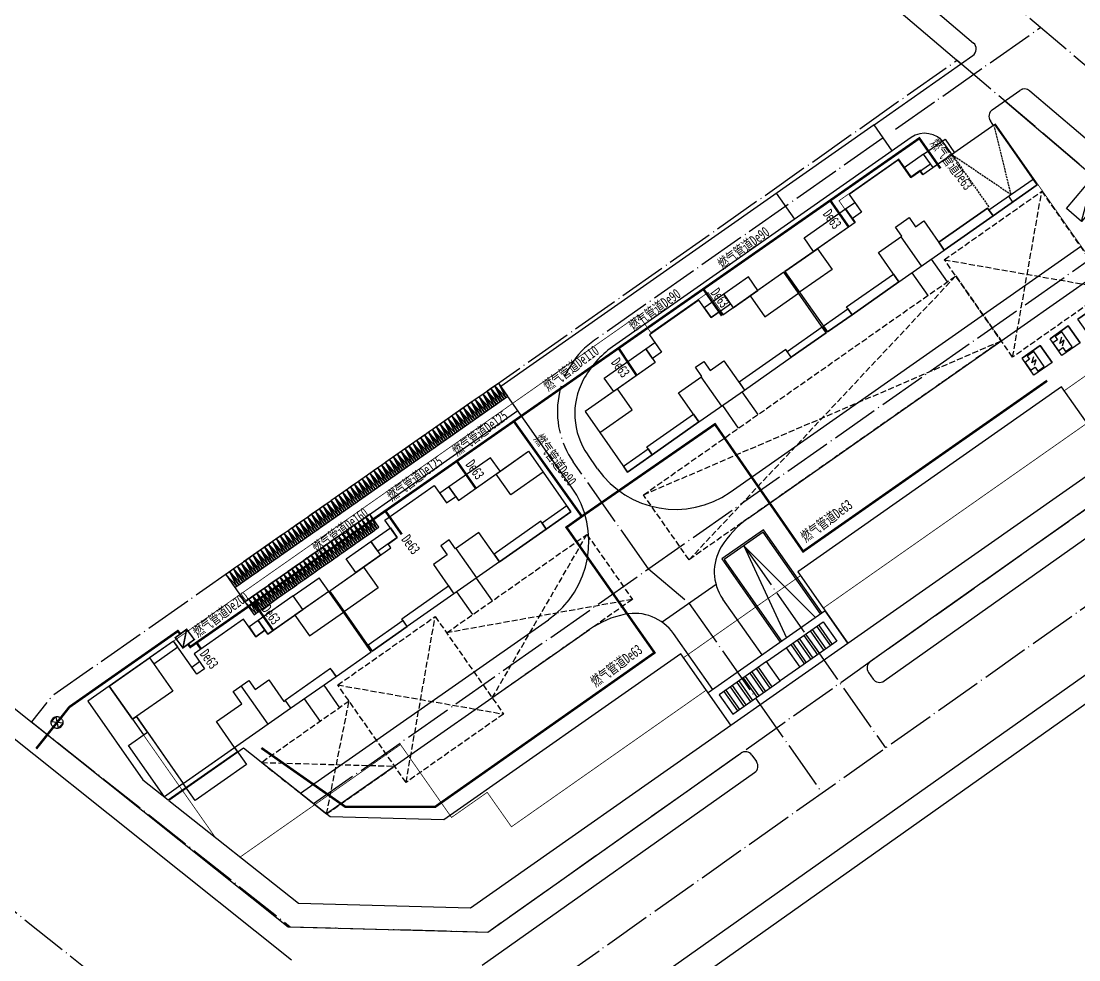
# Model space of a CAD drawing. Extents: x 36524853 to 36525459, y 2743936 to 2747542.
# Drawn here: x 36524922.3 to 36525055.6, y 2745129.2 to 2745247.5 of the extents above; entities that cross this region are included whole.
import ezdxf

# ---------------------------------------------------------------- set-up
doc = ezdxf.new("R2010")
doc.units = 0
doc.header["$LTSCALE"] = 1000
doc.header["$MEASUREMENT"] = 0
for name, pattern in [('CENTER2', [1.125, 0.75, -0.125, 0.125, -0.125]), ('DASH', [0.35, 0.25, -0.1]), ('DASHDOT', [25.4, 12.7, -6.35, 0, -6.35]), ('DOTE', [2.42, 2, -0.2, 0.02, -0.2]), ('PHANTOM2', [1.25, 0.625, -0.125, 0.125, -0.125, 0.125, -0.125])]:
    doc.linetypes.add(name, pattern=pattern)
for name, color, linetype in [('0-扑救场地', 6, 'DASH'), ('0-用地红线', 1, 'DOTE'), ('0-规划地下室', 2, 'Continuous'), ('0-规划建筑', 34, 'Continuous'), ('0-规划车位', 8, 'Continuous'), ('0-规划道路', 4, 'Continuous'), ('0-规划道路中线', 211, 'DASHDOT'), ('燃气', 6, 'Continuous'), ('非机动车', 149, 'Continuous')]:
    doc.layers.add(name, color=color, linetype=linetype)
doc.styles.add('黑体', font='simhei.ttf')

# ---------------------------------------------------------------- blocks, each defined once
blk = doc.blocks.new('A$C693438E4')
at = {"layer": '非机动车', "color": 8}
for p, q in [((-300, 2000), (0, 0)), ((0, 0), (300, 2000))]:
    blk.add_line(p, q, dxfattribs=at)
at = {"layer": '非机动车', "color": 8, "extrusion": (8.2721e-18, -0.000574638, 1), "elevation": 0}
blk.add_lwpolyline([(300, 0), (300, 2000), (-300, 2000), (-300, 0)], close=True, dxfattribs=at)
blk = doc.blocks.new('A$C140B4F17')
at = {"layer": '0-规划车位'}
blk.add_line((-1300, 2650), (1200, -2650), dxfattribs=at)
blk.add_lwpolyline([(-1300, 2650), (1200, 2650), (1200, -2650), (-1300, -2650)], close=True, dxfattribs=at)
blk = doc.blocks.new('分析图底图')
at = {"color": 251, "linetype": 'Continuous', "flags": 128}
for points in [[(35.47, -51.09), (33.98, -48.96), (31.69, -50.57)], [(31.95, -53.56), (30.46, -51.43), (28.17, -53.04)], [(29.64, -52.18), (28.82, -52.75), (29.11, -53.16), (28.54, -53.57), (29.23, -54.55), (29.8, -54.15), (30.14, -54.64), (30.96, -54.06), (29.64, -52.18)], [(29.74, -53.92), (29.95, -53.23), (29.39, -53.62), (29.67, -52.79)], [(28.43, -56.03), (26.94, -53.9), (24.65, -55.51)], [(26.12, -54.65), (25.3, -55.22), (25.59, -55.63), (25.02, -56.03), (25.71, -57.02), (26.28, -56.62), (26.62, -57.11), (27.44, -56.53), (26.12, -54.65)], [(26.22, -56.39), (26.43, -55.7), (25.87, -56.09), (26.15, -55.26)]]:
    blk.add_lwpolyline(points, dxfattribs=at)
for points in [[(35.47, -51.09), (33.18, -52.7), (31.69, -50.57), (33.98, -48.96)], [(31.95, -53.56), (29.66, -55.17), (28.17, -53.04), (30.46, -51.43)], [(28.43, -56.03), (26.14, -57.63), (24.65, -55.51), (26.94, -53.9)]]:
    blk.add_lwpolyline(points, close=True, dxfattribs=at)
at = {"layer": '0-扑救场地', "color": 251, "linetype": 'DASH', "ltscale": 0.003}
for p, q in [((23.46, -55.36), (27.13, -34.46)), ((14.85, -43.08), (35.74, -46.75)), ((-17.32, -80.9), (16.29, -45.12)), ((-23.06, -72.71), (22.03, -53.31)), ((-42.13, -98.3), (-30.19, -77.71)), ((-24.45, -85.9), (-47.87, -90.11)), ((-52.98, -108.96), (-49.31, -88.06)), ((-61.59, -96.67), (-40.7, -100.34)), ((-63, -112.93), (-60.16, -98.72)), ((-71.17, -106.45), (-54.41, -106.91))]:
    blk.add_line(p, q, dxfattribs=at)
for points in [[(27.13, -34.46), (35.74, -46.75), (23.46, -55.36), (14.85, -43.08)], [(-49.31, -88.06), (-40.7, -100.34), (-52.98, -108.96), (-61.59, -96.67)]]:
    blk.add_lwpolyline(points, close=True, dxfattribs=at)
for points in [[(-17.32, -80.9), (-23.06, -72.71), (16.29, -45.12), (22.03, -53.31), (-17.32, -80.9)], [(-47.87, -90.11), (-30.19, -77.71), (-24.45, -85.9), (-42.13, -98.3)], [(-60.16, -98.72), (-71.17, -106.45), (-63, -112.93), (-54.41, -106.91)]]:
    blk.add_lwpolyline(points, dxfattribs=at)
at = {"layer": '0-用地红线', "color": 251, "ltscale": 0.003, "flags": 128}
blk.add_lwpolyline([(39.26, -69.86), (42.29, -39.94), (16.47, -17.96), (-36.19, -55.05), (-97.63, -98.13), (-100.18, -101.32), (-67.6, -127.14), (-42.67, -127.82), (39.26, -69.86)], close=True, dxfattribs=at)
at = {"layer": '0-规划地下室', "color": 251, "linetype": 'DASH', "ltscale": 0.003, "const_width": 0.1}
blk.add_lwpolyline([(38.24, -50.14), (21.3, -25.97), (12.21, -32.35), (11.81, -31.77), (10.67, -32.58), (9.11, -30.37), (1.58, -35.65), (3.53, -38.43), (-12.97, -50.01), (-14.92, -47.22), (-22.13, -52.27), (-23.68, -50.06), (-90.38, -96.83), (-77.07, -115.81), (-73.87, -118.35), (-53.68, -104.19), (-47.25, -113.37), (-42.75, -110.21), (-39.7, -114.55), (-15.14, -97.32), (-18.01, -93.23), (-3.27, -82.9), (-0.4, -86.99), (32.84, -63.68), (29.97, -59.59), (37.84, -54.07)], dxfattribs=at)
at = {"layer": '0-规划建筑', "color": 251}
for p, q in [((22.93, -35.09), (23.45, -35.83)), ((-67.2, -85.46), (-63.93, -83.17)), ((-62.72, -84.89), (-63.93, -83.17)), ((-1.24, -89.28), (0.49, -91.74)), ((-0.99, -89.11), (0.73, -91.57)), ((-2.87, -90.43), (-1.15, -92.89)), ((-2.63, -90.26), (-0.9, -92.72)), ((-2.05, -89.86), (-0.33, -92.32)), ((-1.81, -89.69), (-0.09, -92.14)), ((-4.51, -91.58), (-2.79, -94.04)), ((-4.26, -91.41), (-2.54, -93.87)), ((-3.69, -91.01), (-1.97, -93.46)), ((-3.45, -90.83), (-1.72, -93.29)), ((-8.85, -94.62), (-7.13, -97.08)), ((-8.6, -94.45), (-6.88, -96.91)), ((-10.49, -95.77), (-8.77, -98.23)), ((-10.24, -95.6), (-8.52, -98.06)), ((-9.67, -95.2), (-7.95, -97.65)), ((-9.42, -95.03), (-7.7, -97.48)), ((-73.79, -96.8), (-70.4, -101.63)), ((-12.12, -96.92), (-10.4, -99.38)), ((-11.88, -96.75), (-10.16, -99.2)), ((-11.31, -96.35), (-9.58, -98.8)), ((-11.06, -96.17), (-9.34, -98.63)), ((-12.94, -97.49), (-11.22, -99.95)), ((-12.7, -97.32), (-10.98, -99.78))]:
    blk.add_line(p, q, dxfattribs=at)
for points in [[(14.85, -41.86), (14.85, -41.86), (20.99, -37.55), (20.99, -37.55), (26.56, -33.65), (23.06, -28.65), (23.06, -28.65), (21.22, -26.03), (15.65, -29.93), (15.65, -29.93), (12.13, -32.4), (11.79, -31.91), (11.62, -32.03), (11.62, -32.03), (10.64, -32.72), (9.09, -30.51), (2.87, -34.87), (4.42, -37.08), (3.27, -37.88), (3.62, -38.37), (-1.13, -41.7), (-1.13, -41.7), (-5.23, -44.57), (0.11, -52.19), (3.22, -50.01), (3.22, -50.01), (9.12, -45.87), (9.12, -45.87)], [(13.44, -31.48), (12.24, -29.77), (14.94, -27.87), (16.14, -29.59), (15.65, -29.93), (15.65, -29.93)], [(10.64, -32.72), (13.1, -30.99), (12.24, -29.77), (9.78, -31.49)], [(20.47, -36.81), (26.04, -32.91), (26.56, -33.65), (20.99, -37.55)], [(2.41, -36.65), (3.56, -35.85), (4.42, -37.08), (3.27, -37.88)], [(-2.83, -40.33), (2.41, -36.65), (3.62, -38.37), (-1.62, -42.05)], [(20.99, -37.55), (14.85, -41.86), (14.16, -40.87), (20.3, -36.57)], [(14.85, -41.86), (20.99, -37.55), (20.3, -36.57), (14.16, -40.87)], [(-5.23, -44.57), (-1.13, -41.7), (0.7, -44.32), (-3.39, -47.19)], [(-10.34, -59.51), (-10.34, -59.51), (-4.44, -55.38), (-4.44, -55.38), (-0.02, -52.28), (-3.52, -47.29), (-3.52, -47.29), (-5.36, -44.67), (-13.05, -50.06), (-13.4, -49.57), (-13.56, -49.69), (-13.56, -49.69), (-14.55, -50.38), (-16.1, -48.16), (-22.32, -52.53), (-20.77, -54.74), (-21.91, -55.54), (-21.57, -56.03), (-30.41, -62.23), (-28.58, -64.85), (-28.58, -64.85), (-25.07, -69.85), (-21.96, -67.67), (-21.96, -67.67), (-16.07, -63.53), (-16.07, -63.53)], [(-11.74, -49.14), (-8.63, -46.96), (-9.84, -45.24), (-12.95, -47.42)], [(-7.78, -50.27), (-3.52, -47.29), (-5.36, -44.67), (-9.62, -47.65)], [(2.53, -49.02), (8.43, -44.89), (9.12, -45.87), (3.22, -50.01)], [(-14.55, -50.38), (-12.09, -48.65), (-12.95, -47.42), (-15.41, -49.15)], [(-0.4, -51.45), (2.71, -49.27), (3.22, -50.01), (0.11, -52.19)], [(-4.96, -54.64), (-0.54, -51.54), (-0.02, -52.28), (-4.44, -55.38)], [(-21.57, -56.03), (-26.81, -59.71), (-28.02, -57.99), (-22.78, -54.31)], [(-20.77, -54.74), (-21.91, -55.54), (-22.78, -54.31), (-21.63, -53.51)], [(-10.34, -59.51), (-4.44, -55.38), (-5.13, -54.4), (-11.02, -58.53)], [(-10.34, -59.51), (-4.44, -55.38), (-5.13, -54.4), (-11.02, -58.53)], [(-26.32, -59.36), (-30.41, -62.23), (-28.58, -64.85), (-24.48, -61.98)], [(29.63, -59.1), (-3.62, -82.41), (2.7, -91.41), (35.94, -68.1)], [(-22.65, -66.68), (-16.76, -62.55), (-16.07, -63.53), (-21.96, -67.67)], [(-22.65, -66.68), (-16.76, -62.55), (-16.07, -63.53), (-21.96, -67.67)], [(-46.94, -85.18), (-46.94, -85.18), (-52.83, -89.31), (-52.83, -89.31), (-57.25, -92.41), (-60.75, -87.42), (-60.75, -87.42), (-62.59, -84.8), (-54.89, -79.4), (-55.24, -78.91), (-55.08, -78.79), (-55.08, -78.79), (-54.09, -78.1), (-55.64, -75.89), (-49.42, -71.53), (-47.87, -73.74), (-46.72, -72.94), (-46.38, -73.43), (-37.54, -67.23), (-35.7, -69.85), (-35.7, -69.85), (-32.2, -74.84), (-35.31, -77.02), (-35.31, -77.02), (-41.2, -81.16), (-41.2, -81.16)], [(-41.63, -70.1), (-37.54, -67.23), (-35.7, -69.85), (-39.79, -72.72)], [(-25.59, -69.11), (-22.48, -66.93), (-21.96, -67.67), (-25.07, -69.85)], [(-46.38, -73.43), (-41.14, -69.75), (-42.34, -68.03), (-47.58, -71.71)], [(-47.87, -73.74), (-46.72, -72.94), (-47.58, -71.71), (-48.73, -72.51)], [(-32.71, -74.11), (-35.83, -76.29), (-35.31, -77.02), (-32.2, -74.84)], [(-54.09, -78.1), (-56.55, -79.83), (-57.41, -78.6), (-54.95, -76.88)], [(-36, -76.04), (-41.89, -80.18), (-41.2, -81.16), (-35.31, -77.02)], [(-36, -76.04), (-41.89, -80.18), (-41.2, -81.16), (-35.31, -77.02)], [(-56.2, -80.32), (-59.32, -82.5), (-60.52, -80.78), (-57.41, -78.6)], [(-56.5, -84.43), (-60.75, -87.42), (-62.59, -84.8), (-58.33, -81.81)], [(-67.54, -99.62), (-67.54, -99.62), (-61.8, -95.6), (-61.8, -95.6), (-57.38, -92.5), (-60.88, -87.51), (-60.88, -87.51), (-62.72, -84.89), (-70.42, -90.28), (-70.76, -89.79), (-71.91, -90.6), (-73.46, -88.39), (-79.68, -92.75), (-78.36, -94.63), (-79.34, -95.32), (-82.27, -91.15), (-90.38, -96.83), (-87.45, -101), (-86.96, -100.66), (-81.05, -109.09)], [(-65.14, -90.49), (-60.88, -87.51), (-62.72, -84.89), (-66.98, -87.87)], [(-46.94, -85.18), (-52.83, -89.31), (-53.52, -88.33), (-47.62, -84.19)], [(-46.94, -85.18), (-52.83, -89.31), (-53.52, -88.33), (-47.62, -84.19)], [(-70.42, -90.28), (-66, -87.18), (-67.2, -85.46), (-71.62, -88.56)], [(-71.91, -90.6), (-70.76, -89.79), (-71.62, -88.56), (-72.77, -89.37)], [(-53.35, -88.57), (-57.77, -91.67), (-57.25, -92.41), (-52.83, -89.31)], [(-84.78, -94.01), (-81.76, -91.88), (-82.27, -91.15), (-85.3, -93.27)], [(-82.37, -97.45), (-87.45, -101), (-90.38, -96.83), (-85.3, -93.27)], [(-73.46, -104.63), (-82.86, -111.22), (-66.52, -124.17), (-44.87, -124.76), (-12.04, -101.75), (-18.35, -92.74), (-48.2, -113.67), (-62.56, -113.28)], [(-7.54, -93.71), (-5.08, -91.98), (-3.36, -94.44), (-5.82, -96.16)], [(-78.36, -94.63), (-79.34, -95.32), (-79.98, -94.42), (-78.99, -93.73)], [(-67.54, -99.62), (-61.8, -95.6), (-62.49, -94.62), (-68.22, -98.64)], [(-86.96, -100.66), (-87.45, -101), (-86.07, -102.97), (-85.58, -102.63)], [(-87.96, -104.29), (-85.58, -102.63), (-81.05, -109.09), (-83.42, -110.76)], [(-81.05, -109.09), (-74.58, -104.56), (-73.08, -106.69), (-79.55, -111.22)]]:
    blk.add_lwpolyline(points, close=True, dxfattribs=at)
for points in [[(9.12, -45.87), (6.54, -42.19), (9.48, -40.12), (8.68, -38.98), (10.4, -37.77), (11.2, -38.92), (12.27, -38.17), (14.85, -41.86)], [(11.98, -43.86), (9.4, -40.18)], [(-16.07, -63.53), (-18.65, -59.85), (-15.7, -57.78), (-16.51, -56.64), (-15.44, -55.89), (-14.64, -57.04), (-12.92, -55.83), (-10.34, -59.51)], [(-13.2, -61.52), (-15.78, -57.84)], [(-41.2, -81.16), (-43.79, -77.47), (-46.73, -79.54), (-47.54, -78.39), (-48.6, -79.14), (-47.8, -80.29), (-49.52, -81.49), (-46.94, -85.18)], [(-44.07, -83.17), (-46.65, -79.48)], [(-12.04, -101.75), (2.7, -91.41), (-0.17, -87.32), (-14.91, -97.65)], [(-5.08, -91.98), (-0.42, -88.71), (1.31, -91.17), (-3.36, -94.44)], [(-62.32, -94.87), (-61.8, -95.6), (-57.38, -92.5), (-57.9, -91.77)], [(-7.54, -93.71), (-13.52, -97.9), (-11.79, -100.35), (-5.82, -96.16)], [(-67.54, -99.62), (-61.8, -95.6)], [(-90.38, -96.83), (-93.08, -98.72), (-86.14, -108.62), (-82.94, -111.16), (-74.23, -105.05), (-74.58, -104.56)], [(-74.58, -104.56), (-76.87, -101.28), (-73.68, -99.04), (-74.77, -97.49), (-72.81, -96.11), (-72, -97.26), (-70.28, -96.05), (-68.39, -98.75), (-68.22, -98.64), (-67.54, -99.62)]]:
    blk.add_lwpolyline(points, dxfattribs=at)
at = {"layer": '0-规划道路', "color": 251}
for p, q in [((-23.15, 15.77), (16.97, -18.38)), ((-18.52, 15.77), (18.52, -15.77)), ((5.99, -26.08), (18.45, -17.35)), ((20.9, -24.18), (24.38, -21.74)), ((25.61, -21.79), (45.39, -38.63)), ((5.99, -26.08), (-41.02, -59.04)), ((8.29, -29.36), (5.99, -26.08)), ((21.11, -26.23), (20.65, -25.57)), ((10.66, -27.69), (-26.97, -54.08)), ((15.87, -29.9), (14.84, -28.43)), ((-3.99, -37.97), (-6.29, -34.7)), ((-12.13, -72.37), (32.01, -41.42)), ((13.21, -43), (15.22, -45.87)), ((-9.9, -75.7), (34.31, -44.7)), ((10.76, -44.73), (12.77, -47.59)), ((-32.12, -71.73), (-41.02, -59.04)), ((-10.66, -59.74), (-8.65, -62.61)), ((-74.54, -84.38, 0), (-40.15, -60.27)), ((-73.28, -86.18, 0), (-38.89, -62.07)), ((-13.12, -61.47), (-11.11, -64.33)), ((-28.84, -69.44), (-30.09, -67.65)), ((7.26, -96.17), (43.98, -70.19)), ((-32.12, -71.73), (-32.12, -71.73)), ((-10.43, -79.13), (-5.02, -90.72)), ((-1.38, -88.17), (-10.43, -79.13)), ((-75.69, -82.75, 0), (-73.28, -86.18, 0)), ((-44.15, -83.22), (-42.14, -86.09)), ((-22.51, -134.39), (49.05, -83.75)), ((-46.61, -84.95), (-44.6, -87.81)), ((-13.92, -84.01), (-20.7, -88.77)), ((-19.56, -135.97), (50.78, -86.2)), ((-8.11, -92.89), (-13.05, -85.85)), ((-118.13, -87.02), (-67.84, -127.14)), ((-66.27, -110.33), (-35.05, -88.45)), ((-29.88, -89.71), (-63, -112.93)), ((-14.34, -97.25), (-19.27, -90.21)), ((-118.13, -90.86), (-67.41, -131.32)), ((5.29, -95.11), (5.87, -95.93)), ((-63.36, -96.69), (-61.35, -99.56)), ((-65.82, -98.42), (-63.81, -101.28)), ((-42.67, -127.82), (-10.79, -105.27)), ((-9.4, -105.51), (-8.82, -106.33)), ((-43.39, -132.01), (-9.06, -107.72)), ((-66.27, -110.33), (-63, -112.93)), ((-67.84, -127.14), (-42.67, -127.82))]:
    blk.add_line(p, q, dxfattribs=at)
at = {"layer": '0-规划道路', "color": 251, "linetype": 'DASH', "ltscale": 0.001}
for p, q in [((23.26, -34.86), (21.18, -26.32)), ((15.82, -29.82), (23.26, -34.86)), ((15.87, -29.9), (20.47, -36.45))]:
    blk.add_line(p, q, dxfattribs=at)
at = {"layer": '0-规划道路', "color": 251}
for points in [[(22.48, -23.07), (42.29, -39.94), (39.26, -69.86), (5.53, -93.72)], [(-0.58, -87.6), (-7.93, -77.12), (-13.17, -80.8), (-5.82, -91.28)], [(-0.74, -87.72), (-7.98, -77.4), (-12.89, -80.85), (-5.66, -91.16)]]:
    blk.add_lwpolyline(points, dxfattribs=at)
for centre, radius, start, end in [((17.88, -16.53), 1, 305.0367, 49.5974), ((24.96, -22.56), 1, 49.5974, 125.0367), ((21.47, -25), 1, 125.0367, 215.0367), ((12.38, -30.15), 3, 35.0367, 125.0367), ((-20.08, -63.9), 12, 125.0369, 151.7804), ((-22.72, -62.49), 9, 151.7804, 215.0368), ((-19.02, -62.55), 12, 215.0367, 305.0367), ((-41.94, -78.62), 12, 305.0367, 35.0367), ((-3.02, -85.53), 12, 125.0367, 148.6149), ((-8.14, -82.4), 6, 148.6149, 215.0367), ((-22.99, -99.53), 12, 101.4586, 125.0367), ((-24.19, -93.65), 6, 35.0367, 101.4586), ((6.11, -94.53), 1, 125.2834, 215.0367), ((6.68, -95.35), 1, 215.0367, 305.2834), ((-10.22, -106.09), 1, 35.0367, 125.2834), ((-9.64, -106.91), 1, 305.2834, 35.0367)]:
    blk.add_arc(centre, radius, start, end, dxfattribs=at)
at = {"layer": '0-规划道路中线', "color": 251, "linetype": 'DOTE', "ltscale": 0.003}
for p, q in [((-7.72, 15.77), (77.44, -56.72)), ((8.68, -26.64), (27, -13.79)), ((7.14, -27.72), (-29.22, -53.22)), ((-64.63, -111.63), (33.16, -43.06)), ((-22.44, -82.05), (-31.92, -68.54)), ((-105.07, -184.23), (45, -78.04)), ((-10.43, -79.13), (7.44, -104.62)), ((-22.44, -82.05), (-17.31, -86.39)), ((-17.31, -86.39), (-0.56, -110.28)), ((-118.13, -112.61), (-28.35, -184.23))]:
    blk.add_line(p, q, dxfattribs=at)
blk.add_arc((-22.91, -62.22), 11, 125.0367, 215.0367, dxfattribs=at)
at = {"layer": '0-规划车位', "color": 251, "xscale": 0.001, "yscale": 0.001, "zscale": 0.001, "rotation": 139.5974334411746}
blk.add_blockref('A$C140B4F17', (32.86, -35.39), dxfattribs=at)
at = {"layer": '非机动车', "color": 251, "xscale": 0.001, "yscale": 0.001, "zscale": 0.001, "rotation": 35.03673594298425}
for p in [(-40.4, -60.44), (-41.87, -61.48), (-41.38, -61.13), (-40.89, -60.79), (-43.84, -62.85), (-43.35, -62.51), (-42.86, -62.17), (-42.37, -61.82), (-45.8, -64.23), (-45.31, -63.89), (-44.82, -63.54), (-44.33, -63.2), (-47.77, -65.61), (-47.28, -65.27), (-46.79, -64.92), (-46.3, -64.58), (-49.73, -66.99), (-49.24, -66.64), (-48.75, -66.3), (-48.26, -65.95), (-51.7, -68.37), (-51.21, -68.02), (-50.72, -67.68), (-50.23, -67.33), (-53.66, -69.74, 0), (-53.17, -69.4, 0), (-52.68, -69.05, 0), (-52.19, -68.71), (-55.14, -70.78, 0), (-54.65, -70.43, 0), (-54.16, -70.09, 0), (-57.1, -72.15, 0), (-56.61, -71.81, 0), (-56.12, -71.47, 0), (-55.63, -71.12, 0), (-59.07, -73.53, 0), (-58.58, -73.19, 0), (-58.09, -72.84, 0), (-57.59, -72.5, 0), (-61.03, -74.91, 0), (-60.54, -74.57, 0), (-60.05, -74.22, 0), (-59.56, -73.88, 0), (-63, -76.29, 0), (-62.51, -75.94, 0), (-62.02, -75.6, 0), (-61.53, -75.26, 0), (-64.96, -77.67, 0), (-64.47, -77.32, 0), (-63.98, -76.98, 0), (-63.49, -76.63, 0), (-57.64, -77.66, 0), (-57.15, -77.32, 0), (-56.66, -76.97, 0), (-66.93, -79.04, 0), (-66.44, -78.7, 0), (-65.95, -78.36, 0), (-65.46, -78.01, 0), (-59.61, -79.04, 0), (-59.11, -78.69, 0), (-58.62, -78.35, 0), (-58.13, -78, 0), (-68.89, -80.42, 0), (-68.4, -80.08, 0), (-67.91, -79.73, 0), (-67.42, -79.39, 0), (-61.57, -80.42, 0), (-61.08, -80.07, 0), (-60.59, -79.73, 0), (-60.1, -79.38, 0), (-70.37, -81.46, 0), (-69.88, -81.11, 0), (-69.39, -80.77, 0), (-63.04, -81.45, 0), (-62.55, -81.11, 0), (-62.06, -80.76, 0), (-72.33, -82.83, 0), (-71.84, -82.49, 0), (-71.35, -82.14, 0), (-70.86, -81.8, 0), (-65.01, -82.83, 0), (-64.52, -82.48, 0), (-64.03, -82.14, 0), (-63.54, -81.79, 0), (-74.3, -84.21, 0), (-73.81, -83.87, 0), (-73.32, -83.52, 0), (-72.82, -83.18, 0), (-66.97, -84.21, 0), (-66.48, -83.86, 0), (-65.99, -83.52, 0), (-65.5, -83.17, 0), (-68.94, -85.58, 0), (-68.45, -85.24, 0), (-67.96, -84.89, 0), (-67.47, -84.55, 0), (-70.9, -86.96, 0), (-70.41, -86.62, 0), (-69.92, -86.27, 0), (-69.43, -85.93, 0), (-71.89, -87.65, 0), (-71.4, -87.31, 0)]:
    blk.add_blockref('A$C693438E4', p, dxfattribs=at)

msp = doc.modelspace()

# ---------------------------------------------------------------- linework, layer by layer
at = {"color": 213, "true_color": 0xeb4cd3, "const_width": 0.2}
msp.add_lwpolyline([(36524944.12, 2745169.54), (36524942.69, 2745168.48), (36524941.73, 2745169.77), (36524943.16, 2745170.83)], close=True, dxfattribs=at)
msp.add_lwpolyline([(36524943.16, 2745170.83), (36524942.69, 2745168.48)], dxfattribs=at)
at = {"layer": '0-规划道路', "color": 4}
msp.add_arc((36525048.74, 2745237.93), 1, 49.5974, 125.0367, dxfattribs=at)
at = {"layer": '燃气', "color": 213, "linetype": 'CENTER2', "true_color": 0xeb4cd3, "const_width": 0.3}
for points in [[(36524943.34, 2745168.96), (36524943.62, 2745168.6), (36525035.49, 2745232.71), (36525038.15, 2745228.92)], [(36525026.59, 2745221.54), (36525024.26, 2745224.88)], [(36525010.62, 2745210.35), (36525008.27, 2745213.72)], [(36524999.87, 2745202.81), (36524997.61, 2745206.23)], [(36524992.96, 2745185.06), (36525009.74, 2745196.68), (36525020.85, 2745180.64), (36525051.6, 2745202.16)], [(36524984.39, 2745197.06), (36524992.96, 2745185.06), (36524991.02, 2745183.68), (36525002.12, 2745167.88), (36524974.49, 2745148.46), (36524963.15, 2745148.46), (36524952.58, 2745155.87)], [(36524979.6, 2745188.59), (36524977.2, 2745192.03)], [(36524970.27, 2745182.79), (36524968.2, 2745185.75)], [(36524954.06, 2745170.69), (36524951.62, 2745174.19)], [(36524944.41, 2745169.15), (36524944.97, 2745168.35)]]:
    msp.add_lwpolyline(points, dxfattribs=at)
at = {"layer": '燃气', "color": 213, "linetype": 'PHANTOM2', "true_color": 0xeb4cd3, "const_width": 0.3}
msp.add_lwpolyline([(36524924.2, 2745155.78), (36524928.39, 2745161.04), (36524942.05, 2745170.61), (36524942.35, 2745170.23)], dxfattribs=at)
at = {"layer": '燃气', "color": 213, "linetype": 'PHANTOM2', "true_color": 0xeb4cd3}
msp.add_lwpolyline([(36524926.97, 2745158.35), (36524927.58, 2745159.02), (36524926.09, 2745159.15), (36524926.68, 2745159.81), (36524926.97, 2745158.35)], dxfattribs=at)
msp.add_circle((36524926.83, 2745159.08), 0.747, dxfattribs=at)

# ---------------------------------------------------------------- block references
msp.add_blockref('分析图底图', (36525023.79, 2745260.49))

# ---------------------------------------------------------------- texts
at = {"layer": '燃气', "color": 213, "true_color": 0xeb4cd3, "style": '黑体', "width": 0.7}
for s, rotation, p in [('燃气管道De63', 306.4928, (36525036.82, 2745232.09)), ('De63', 306.4928, (36525023.26, 2745223.14)), ('燃气管道De90', 36.4928, (36525010.7, 2745216.15)), ('燃气管道De90', 36.4928, (36524999.51, 2745208.33)), ('De63', 306.4928, (36525009.12, 2745213.22)), ('燃气管道De110', 36.4928, (36524988.7, 2745200.79)), ('De63', 306.4928, (36524996.58, 2745204.43)), ('燃气管道De125', 36.4928, (36524977.23, 2745192.62)), ('燃气管道De90', 306.4928, (36524986.87, 2745194.82)), ('燃气管道De125', 36.4928, (36524969.02, 2745186.89)), ('De63', 306.4928, (36524978.25, 2745191.58)), ('燃气管道De63', 36.4928, (36525021.16, 2745181.76)), ('燃气管道De160', 36.4928, (36524959.64, 2745180.35)), ('De63', 306.4928, (36524970.15, 2745182.14)), ('燃气管道De200', 36.4928, (36524944.56, 2745169.77, 0)), ('De63', 306.4928, (36524952.57, 2745173.3)), ('De63', 306.4928, (36524944.75, 2745167.7)), ('燃气管道De63', 36.5425, (36524994.68, 2745163.49))]:
    msp.add_text(s, height=1.314, rotation=rotation, dxfattribs=at).set_placement(p)

doc.saveas('drawing.dxf')
